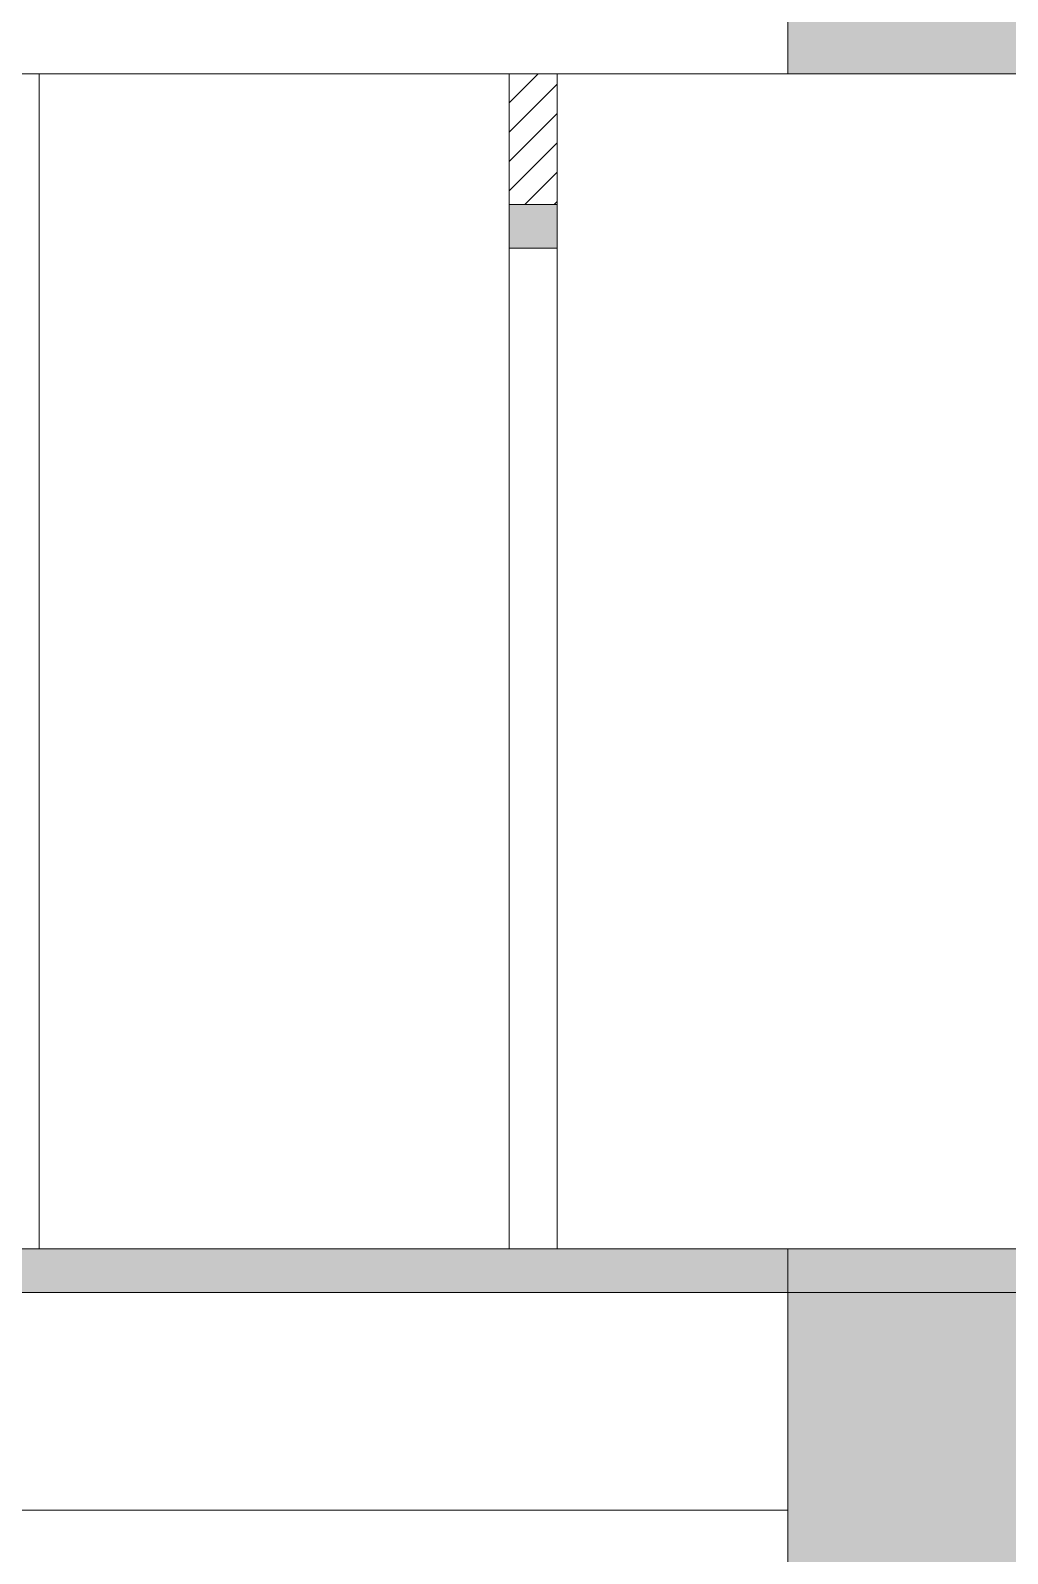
# Model space of a CAD drawing. Header units: millimetres. Extents: x -51 to 151, y -74 to 104.
# Drawn here: x 79.526 to 81.771, y -51.547 to -48.047 of the extents above; entities that cross this region are included whole.
import ezdxf

# ---------------------------------------------------------------- set-up
doc = ezdxf.new("R2010")
doc.units = ezdxf.units.MM
doc.header["$LTSCALE"] = 15

msp = doc.modelspace()

# ---------------------------------------------------------------- hatches: boundary and pattern name
at = {"linetype": 'Continuous', "lineweight": 13}
h = msp.add_hatch(color=256, dxfattribs=at)
h.dxf.hatch_style = 1
h.paths.add_polyline_path([(81.2663, -48.1473), (81.8663, -48.1473), (81.8663, -47.3473), (81.2663, -47.3473)])
at = {"linetype": 'Continuous', "lineweight": 13, "true_color": 0xb64b2b}
h = msp.add_hatch(dxfattribs=at)
h.set_pattern_fill('ANSI31', color=15, scale=0.015)
h.set_pattern_definition([(45, (-640.055973, -49.30791), (-0.0336759605, 0.0336759605), [])])
h.paths.add_polyline_path([(69.4863, -50.0473), (69.2663, -50.0473), (69.2663, -50.8473), (69.4863, -50.8473)])
h.paths.add_polyline_path([(69.4863, -48.1473), (69.2663, -48.1473), (69.2663, -48.3473), (69.3163, -48.3473), (69.4863, -48.3473)])
h.paths.add_polyline_path([(73.0663, -48.1473), (72.9563, -48.1473), (72.9563, -50.8473), (73.0663, -50.8473)])
h.paths.add_polyline_path([(80.7363, -48.1473), (80.6263, -48.1473), (80.6263, -48.4473), (80.7363, -48.4473)])
h.paths.add_polyline_path([(89.5063, -48.1473), (89.3963, -48.1473), (89.3963, -48.4473), (89.5063, -48.4473)])
h.paths.add_polyline_path([(97.1763, -48.1473), (97.0663, -48.1473), (97.0663, -50.8473), (97.1763, -50.8473)])
h.paths.add_polyline_path([(100.8663, -50.0473), (100.8163, -50.0473), (100.6463, -50.0473), (100.6463, -50.8473), (100.8663, -50.8473)])
h.paths.add_polyline_path([(100.8663, -48.1473), (100.6463, -48.1473), (100.6463, -48.3473), (100.8663, -48.3473)])
at = {"linetype": 'Continuous', "lineweight": 13}
h = msp.add_hatch(color=256, dxfattribs=at)
h.dxf.hatch_style = 1
h.paths.add_polyline_path([(80.7363, -48.4473), (80.6263, -48.4473), (80.6263, -48.5473), (80.7363, -48.5473)])
h = msp.add_hatch(color=256, dxfattribs=at)
h.dxf.hatch_style = 1
h.paths.add_polyline_path([(69.2663, -50.8473), (69.2663, -50.9473), (100.8663, -50.9473), (100.8663, -51.0473), (100.8663, -50.8473)])
h = msp.add_hatch(color=256, dxfattribs=at)
h.dxf.hatch_style = 1
h.paths.add_polyline_path([(81.2663, -51.6473), (81.8663, -51.6473), (81.8663, -50.8473), (81.2663, -50.8473)])

# ---------------------------------------------------------------- linework, layer by layer
for points in [[(81.2663, -48.1473), (81.8663, -48.1473), (81.8663, -47.3473), (81.2663, -47.3473)], [(80.6263, -50.8473), (80.7363, -50.8473), (80.7363, -48.1473), (80.6263, -48.1473)], [(80.7363, -48.5473), (80.6263, -48.5473), (80.6263, -48.4473), (80.7363, -48.4473)], [(81.2663, -51.6473), (81.8663, -51.6473), (81.8663, -50.8473), (81.2663, -50.8473)]]:
    msp.add_lwpolyline(points, close=True, dxfattribs=at)
for points in [[(75.8663, -48.1473), (81.2663, -48.1473)], [(79.5463, -50.8473), (79.5463, -48.1473)], [(69.2663, -50.8473), (100.8663, -50.8473)], [(100.8663, -50.9473), (69.2663, -50.9473)], [(75.8663, -51.4473), (81.2663, -51.4473)]]:
    msp.add_lwpolyline(points, dxfattribs=at)

doc.saveas('drawing.dxf')
